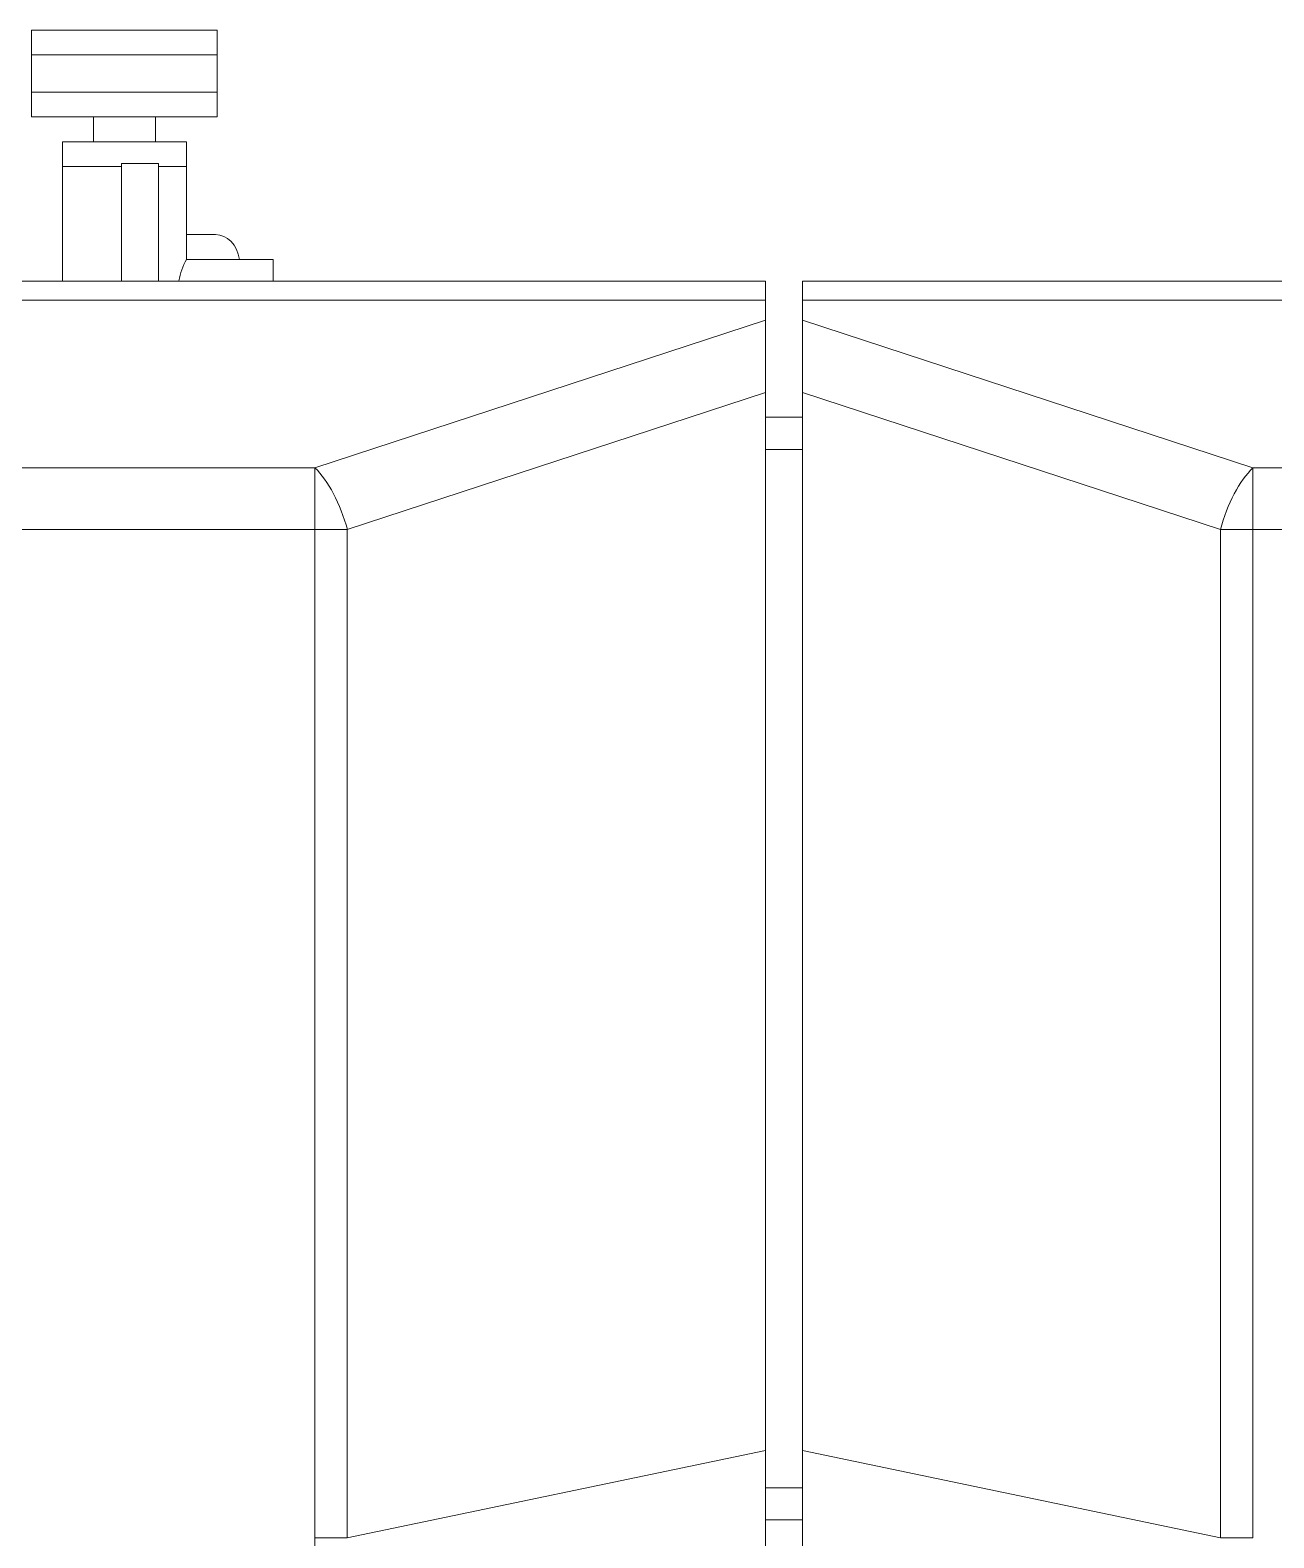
# Model space of a CAD drawing. Header units: millimetres. Extents: x 113490 to 142599, y -20467 to 115.
# Drawn here: x 128258.9 to 128359.3, y -6241.1 to -6119.4 of the extents above; entities that cross this region are included whole.
import ezdxf

# ---------------------------------------------------------------- set-up
doc = ezdxf.new("R2010")
doc.units = ezdxf.units.MM
doc.layers.add('DV1_0', color=7, linetype='Continuous')

msp = doc.modelspace()

# ---------------------------------------------------------------- linework, layer by layer
at = {"layer": 'DV1_0', "color": 7, "linetype": 'Continuous', "lineweight": 15}
for p, q in [((128274, -6119.43), (128259, -6119.43)), ((128259, -6119.43), (128259, -6124.43)), ((128274, -6124.43), (128274, -6119.43)), ((128274, -6121.43), (128259, -6121.43)), ((128259, -6121.43), (128259, -6126.43)), ((128274, -6126.43), (128274, -6121.43)), ((128274, -6124.43), (128259, -6124.43)), ((128274, -6126.43), (128259, -6126.43)), ((128264, -6126.43), (128264, -6128.43)), ((128264, -6126.43), (128264, -6128.43)), ((128269, -6128.43), (128269, -6126.43)), ((128269, -6128.43), (128269, -6126.43)), ((128271.5, -6128.43), (128261.5, -6128.43)), ((128261.5, -6128.43), (128261.5, -6139.68)), ((128271.5, -6137.93), (128271.5, -6128.43)), ((128266.26, -6130.43), (128261.5, -6130.43)), ((128261.5, -6130.43), (128261.5, -6139.68)), ((128266.26, -6130.18), (128269.26, -6130.18)), ((128266.26, -6139.68), (128266.26, -6130.18)), ((128269.26, -6130.18), (128269.26, -6139.68)), ((128271.5, -6130.43), (128269.26, -6130.43)), ((128271.5, -6137.95), (128271.5, -6130.43)), ((128273.86, -6135.93), (128271.5, -6135.93)), ((128278.5, -6137.93), (128271.5, -6137.93)), ((128278.5, -6139.68), (128278.5, -6137.93)), ((128318.26, -6139.68), (128219.28, -6139.68)), ((128318.26, -6141.22), (128318.26, -6139.68)), ((128321.26, -6139.68), (128321.26, -6141.22)), ((128420.24, -6139.68), (128321.26, -6139.68)), ((128318.26, -6141.22), (128318.26, -6142.84)), ((128321.26, -6141.22), (128321.26, -6142.84)), ((128318.26, -6148.67), (128318.26, -6142.84)), ((128321.26, -6142.84), (128321.26, -6148.67)), ((128318.26, -6234.07), (128318.26, -6148.67)), ((128321.26, -6148.67), (128321.26, -6234.07)), ((128321.26, -6150.68), (128318.26, -6150.68)), ((128318.26, -6242), (128318.26, -6234.07)), ((128321.26, -6234.07), (128321.26, -6242)), ((128321.26, -6239.68), (128318.26, -6239.68))]:
    msp.add_line(p, q, dxfattribs=at)
at = {"layer": 'DV1_0', "color": 7, "linetype": 'Continuous', "lineweight": 20}
for p, q in [((128318.26, -6141.22), (128217.95, -6141.22)), ((128421.57, -6141.22), (128321.26, -6141.22)), ((128281.88, -6154.76), (128318.26, -6142.84)), ((128321.26, -6142.84), (128357.64, -6154.76)), ((128284.5, -6159.73), (128318.26, -6148.67)), ((128321.26, -6148.67), (128355.02, -6159.73)), ((128321.26, -6153.28), (128318.26, -6153.28)), ((127166.64, -6154.76), (128281.88, -6154.76)), ((128281.88, -6159.73), (128281.88, -6154.76)), ((128357.64, -6154.76), (129472.88, -6154.76)), ((128357.64, -6154.76), (128357.64, -6159.73)), ((127166.64, -6159.73), (128281.88, -6159.73)), ((128281.88, -6241.13), (128281.88, -6159.73)), ((128281.88, -6159.73), (128284.5, -6159.73)), ((128284.5, -6241.13), (128284.5, -6159.73)), ((128355.02, -6159.73), (128355.02, -6241.13)), ((128357.64, -6159.73), (128355.02, -6159.73)), ((128357.64, -6159.73), (129472.88, -6159.73)), ((128357.64, -6159.73), (128357.64, -6241.13)), ((128284.5, -6241.13), (128318.26, -6234.07)), ((128321.26, -6234.07), (128355.02, -6241.13)), ((128321.26, -6237.08), (128318.26, -6237.08)), ((128281.88, -6241.13), (128284.5, -6241.13)), ((128357.64, -6241.13), (128355.02, -6241.13))]:
    msp.add_line(p, q, dxfattribs=at)
at = {"layer": 'DV1_0', "color": 7, "linetype": 'Continuous', "lineweight": 15}
msp.add_arc((128275.85, -6140.43), 5.01, 150.0584, 171.281, dxfattribs=at)
msp.add_ellipse((128273.86, -6138.43), major_axis=(0, 2.5), ratio=0.790252, start_param=4.913747, end_param=6.283185, dxfattribs=at)
at = {"layer": 'DV1_0', "color": 7, "linetype": 'Continuous', "lineweight": 20}
for centre, major_axis, start_param, end_param in [((128281.88, -6159.73), (-1.87, 5.7), 4.575942, 5.619674), ((128357.64, -6159.73), (1.87, 5.7), 0.663512, 1.707243)]:
    msp.add_ellipse(centre, major_axis=major_axis, ratio=0.419085, start_param=start_param, end_param=end_param, dxfattribs=at)
msp.add_open_spline([(128280.36, -6248.19), (128280.55, -6247.73), (128280.91, -6246.8), (128281.31, -6245.5), (128281.64, -6244.04), (128281.84, -6242.55), (128281.88, -6241.6), (128281.88, -6241.13)], degree=3, dxfattribs=at)

doc.saveas('drawing.dxf')
